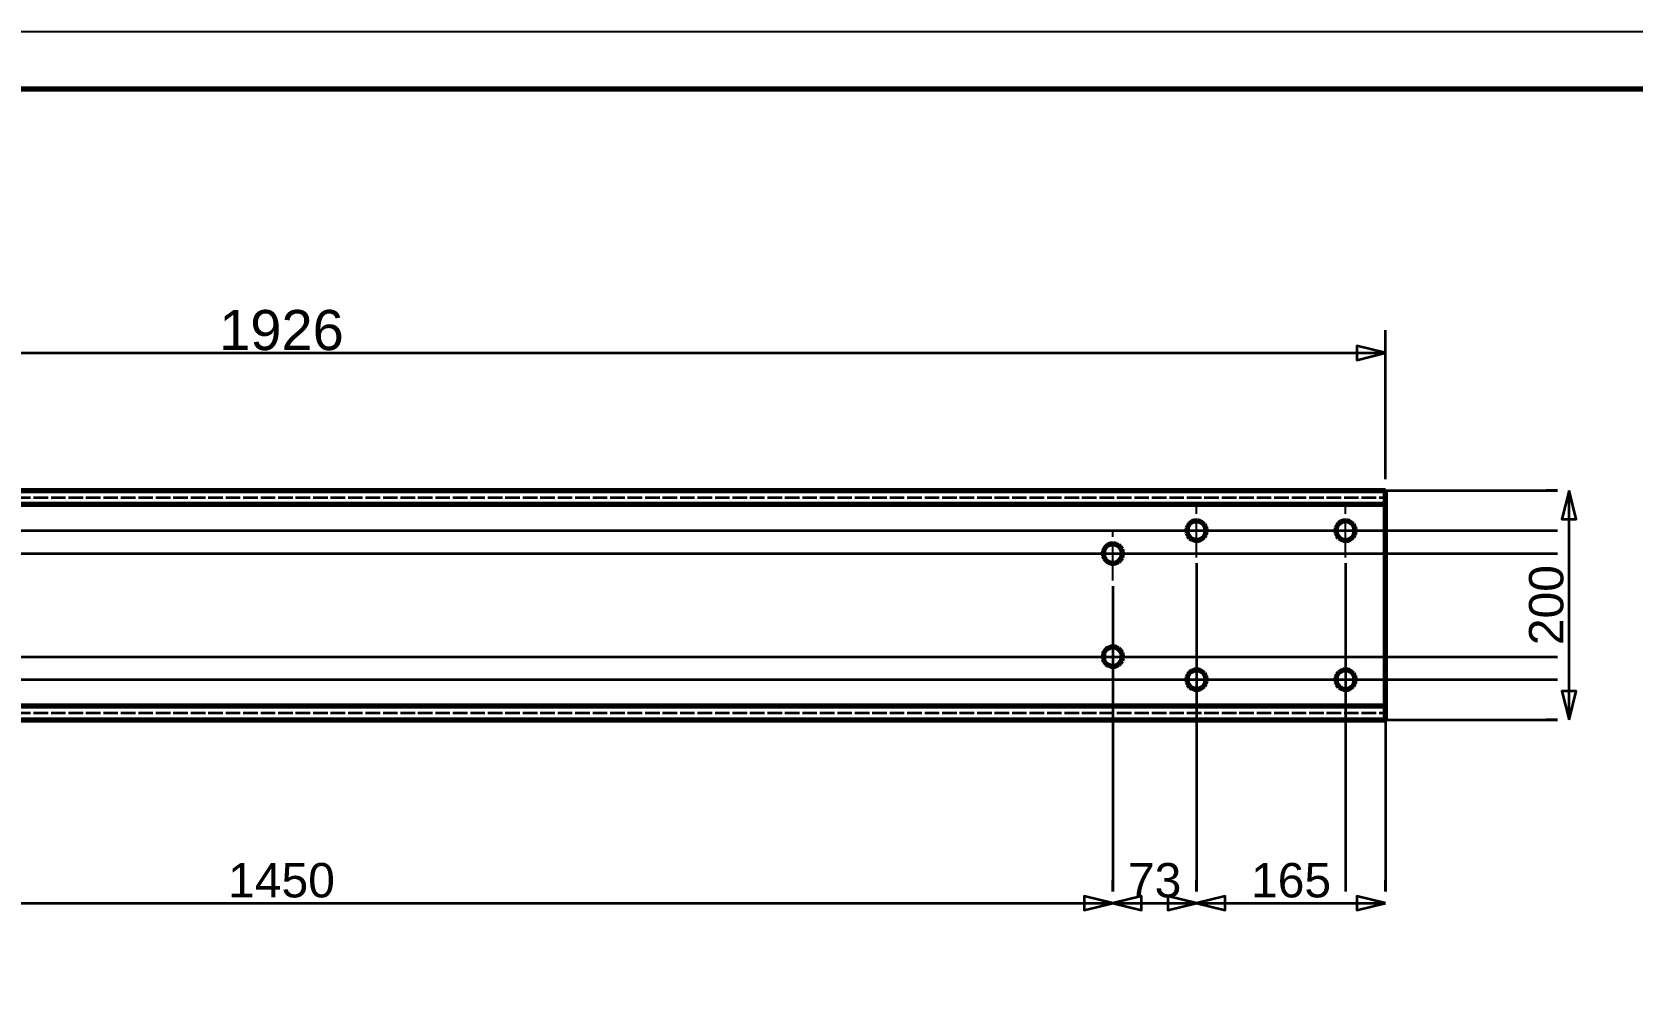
# Model space of a CAD drawing. Header units: millimetres. Extents: x 0 to 420, y 0 to 297.
# Drawn here: x 139.5 to 279.1, y 212.7 to 297 of the extents above; entities that cross this region are included whole.
import ezdxf
from ezdxf.enums import TextEntityAlignment as Align

# ---------------------------------------------------------------- set-up
doc = ezdxf.new("R2010")
doc.units = ezdxf.units.MM
doc.linetypes.add('CENTER', pattern=[5.08, 3.175, -0.635, 0.635, -0.635])
doc.linetypes.add('DASHED', pattern=[1.524, 1.27, -0.254])
doc.styles.add('GOST', font='Arial')

msp = doc.modelspace()

# ---------------------------------------------------------------- linework, layer by layer
at = {"color": 7, "lineweight": 35}
for p, q in [((257.6, 258), (257.6, 271)), ((65, 269), (257.6, 269)), ((257.6, 257), (272.6, 257)), ((272.6, 257), (271.6, 257)), ((273.6, 237), (273.6, 257)), ((71.35, 253.5), (272.6, 253.5)), ((84.35, 253.5), (272.6, 253.5)), ((243.95, 253.5), (272.6, 253.5)), ((256.95, 253.5), (272.6, 253.5)), ((91.65, 251.5), (272.6, 251.5)), ((236.65, 251.5), (272.6, 251.5)), ((241.1, 250.65), (241.1, 222)), ((254.1, 250.65), (254.1, 222)), ((233.8, 248.65), (233.8, 222)), ((91.65, 242.5), (272.6, 242.5)), ((236.65, 242.5), (272.6, 242.5)), ((71.35, 240.5), (272.6, 240.5)), ((84.35, 240.5), (272.6, 240.5)), ((243.95, 240.5), (272.6, 240.5)), ((256.95, 240.5), (272.6, 240.5)), ((233.8, 239.65), (233.8, 222)), ((241.1, 237.65), (241.1, 222)), ((254.1, 237.65), (254.1, 222)), ((257.6, 237), (257.6, 222)), ((257.6, 237), (272.6, 237)), ((272.6, 237), (271.6, 237)), ((233.8, 222), (233.8, 223)), ((233.8, 222), (233.8, 223)), ((241.1, 222), (241.1, 223)), ((241.1, 222), (241.1, 223)), ((257.6, 222), (257.6, 223)), ((88.8, 221), (233.8, 221)), ((233.8, 221), (241.1, 221)), ((241.1, 221), (257.6, 221))]:
    msp.add_line(p, q, dxfattribs=at)
at = {"color": 1, "lineweight": 70}
for p, q in [((65, 257), (257.6, 257)), ((257.6, 256.99), (257.6, 257)), ((257.6, 256.97), (257.6, 256.99)), ((257.6, 256.93), (257.6, 256.97)), ((257.6, 256.88), (257.6, 256.93)), ((257.6, 256.82), (257.6, 256.88)), ((257.6, 256.74), (257.6, 256.82)), ((65, 255.8), (257.6, 255.8)), ((257.6, 256.65), (257.6, 256.74)), ((257.6, 256.55), (257.6, 256.65)), ((257.6, 256.44), (257.6, 256.55)), ((257.6, 256.32), (257.6, 256.44)), ((257.6, 256.2), (257.6, 256.32)), ((257.6, 256.07), (257.6, 256.2)), ((257.6, 255.93), (257.6, 256.07)), ((257.6, 255.8), (257.6, 255.93)), ((257.6, 238.2), (257.6, 255.8)), ((240.52, 254.12), (240.37, 253.94)), ((240.71, 254.25), (240.52, 254.12)), ((240.93, 254.33), (240.71, 254.25)), ((241.16, 254.35), (240.93, 254.33)), ((241.38, 254.3), (241.16, 254.35)), ((241.59, 254.19), (241.38, 254.3)), ((241.76, 254.04), (241.59, 254.19)), ((241.88, 253.84), (241.76, 254.04)), ((253.52, 254.12), (253.37, 253.94)), ((253.71, 254.25), (253.52, 254.12)), ((253.93, 254.33), (253.71, 254.25)), ((254.16, 254.35), (253.93, 254.33)), ((254.38, 254.3), (254.16, 254.35)), ((254.59, 254.19), (254.38, 254.3)), ((254.76, 254.04), (254.59, 254.19)), ((254.88, 253.84), (254.76, 254.04)), ((240.28, 253.73), (240.25, 253.5)), ((240.25, 253.5), (240.28, 253.27)), ((240.37, 253.94), (240.28, 253.73)), ((240.28, 253.27), (240.37, 253.06)), ((240.37, 253.06), (240.52, 252.88)), ((240.52, 252.88), (240.71, 252.75)), ((240.71, 252.75), (240.93, 252.67)), ((240.93, 252.67), (241.16, 252.65)), ((241.16, 252.65), (241.38, 252.7)), ((241.38, 252.7), (241.59, 252.81)), ((241.59, 252.81), (241.76, 252.96)), ((241.76, 252.96), (241.88, 253.16)), ((241.94, 253.62), (241.88, 253.84)), ((241.88, 253.16), (241.94, 253.38)), ((241.94, 253.38), (241.94, 253.62)), ((253.28, 253.73), (253.25, 253.5)), ((253.25, 253.5), (253.28, 253.27)), ((253.37, 253.94), (253.28, 253.73)), ((253.28, 253.27), (253.37, 253.06)), ((253.37, 253.06), (253.52, 252.88)), ((253.52, 252.88), (253.71, 252.75)), ((253.71, 252.75), (253.93, 252.67)), ((253.93, 252.67), (254.16, 252.65)), ((254.16, 252.65), (254.38, 252.7)), ((254.38, 252.7), (254.59, 252.81)), ((254.59, 252.81), (254.76, 252.96)), ((254.76, 252.96), (254.88, 253.16)), ((254.94, 253.62), (254.88, 253.84)), ((254.88, 253.16), (254.94, 253.38)), ((254.94, 253.38), (254.94, 253.62)), ((232.98, 251.73), (232.95, 251.5)), ((232.95, 251.5), (232.98, 251.27)), ((233.07, 251.94), (232.98, 251.73)), ((232.98, 251.27), (233.07, 251.06)), ((233.22, 252.12), (233.07, 251.94)), ((233.41, 252.25), (233.22, 252.12)), ((233.63, 252.33), (233.41, 252.25)), ((233.86, 252.35), (233.63, 252.33)), ((234.08, 252.3), (233.86, 252.35)), ((234.29, 252.19), (234.08, 252.3)), ((234.46, 252.04), (234.29, 252.19)), ((234.58, 251.84), (234.46, 252.04)), ((234.64, 251.62), (234.58, 251.84)), ((234.58, 251.16), (234.64, 251.38)), ((234.64, 251.38), (234.64, 251.62)), ((233.07, 251.06), (233.22, 250.88)), ((233.22, 250.88), (233.41, 250.75)), ((233.41, 250.75), (233.63, 250.67)), ((233.63, 250.67), (233.86, 250.65)), ((233.86, 250.65), (234.08, 250.7)), ((234.08, 250.7), (234.29, 250.81)), ((234.29, 250.81), (234.46, 250.96)), ((234.46, 250.96), (234.58, 251.16)), ((233.07, 242.94), (232.98, 242.73)), ((233.22, 243.12), (233.07, 242.94)), ((233.41, 243.25), (233.22, 243.12)), ((233.63, 243.33), (233.41, 243.25)), ((233.86, 243.35), (233.63, 243.33)), ((234.08, 243.3), (233.86, 243.35)), ((234.29, 243.19), (234.08, 243.3)), ((234.46, 243.04), (234.29, 243.19)), ((234.58, 242.84), (234.46, 243.04)), ((234.64, 242.62), (234.58, 242.84)), ((232.98, 242.73), (232.95, 242.5)), ((232.95, 242.5), (232.98, 242.27)), ((232.98, 242.27), (233.07, 242.06)), ((233.07, 242.06), (233.22, 241.88)), ((233.22, 241.88), (233.41, 241.75)), ((233.41, 241.75), (233.63, 241.67)), ((233.63, 241.67), (233.86, 241.65)), ((233.86, 241.65), (234.08, 241.7)), ((234.08, 241.7), (234.29, 241.81)), ((234.29, 241.81), (234.46, 241.96)), ((234.46, 241.96), (234.58, 242.16)), ((234.58, 242.16), (234.64, 242.38)), ((234.64, 242.38), (234.64, 242.62)), ((240.28, 240.73), (240.25, 240.5)), ((240.25, 240.5), (240.28, 240.27)), ((240.37, 240.94), (240.28, 240.73)), ((240.28, 240.27), (240.37, 240.06)), ((240.52, 241.12), (240.37, 240.94)), ((240.37, 240.06), (240.52, 239.88)), ((240.71, 241.25), (240.52, 241.12)), ((240.93, 241.33), (240.71, 241.25)), ((241.16, 241.35), (240.93, 241.33)), ((241.38, 241.3), (241.16, 241.35)), ((241.59, 241.19), (241.38, 241.3)), ((241.76, 241.04), (241.59, 241.19)), ((241.88, 240.84), (241.76, 241.04)), ((241.76, 239.96), (241.88, 240.16)), ((241.94, 240.62), (241.88, 240.84)), ((241.88, 240.16), (241.94, 240.38)), ((241.94, 240.38), (241.94, 240.62)), ((253.28, 240.73), (253.25, 240.5)), ((253.25, 240.5), (253.28, 240.27)), ((253.37, 240.94), (253.28, 240.73)), ((253.28, 240.27), (253.37, 240.06)), ((253.52, 241.12), (253.37, 240.94)), ((253.37, 240.06), (253.52, 239.88)), ((253.71, 241.25), (253.52, 241.12)), ((253.93, 241.33), (253.71, 241.25)), ((254.16, 241.35), (253.93, 241.33)), ((254.38, 241.3), (254.16, 241.35)), ((254.59, 241.19), (254.38, 241.3)), ((254.76, 241.04), (254.59, 241.19)), ((254.88, 240.84), (254.76, 241.04)), ((254.76, 239.96), (254.88, 240.16)), ((254.94, 240.62), (254.88, 240.84)), ((254.88, 240.16), (254.94, 240.38)), ((254.94, 240.38), (254.94, 240.62)), ((240.52, 239.88), (240.71, 239.75)), ((240.71, 239.75), (240.93, 239.67)), ((240.93, 239.67), (241.16, 239.65)), ((241.16, 239.65), (241.38, 239.7)), ((241.38, 239.7), (241.59, 239.81)), ((241.59, 239.81), (241.76, 239.96)), ((253.52, 239.88), (253.71, 239.75)), ((253.71, 239.75), (253.93, 239.67)), ((253.93, 239.67), (254.16, 239.65)), ((254.16, 239.65), (254.38, 239.7)), ((254.38, 239.7), (254.59, 239.81)), ((254.59, 239.81), (254.76, 239.96)), ((65, 238.2), (257.6, 238.2)), ((257.6, 238.07), (257.6, 238.2)), ((257.6, 237.93), (257.6, 238.07)), ((257.6, 237.8), (257.6, 237.93)), ((257.6, 237.68), (257.6, 237.8)), ((257.6, 237.56), (257.6, 237.68)), ((257.6, 237.45), (257.6, 237.56)), ((257.6, 237.35), (257.6, 237.45)), ((257.6, 237.26), (257.6, 237.35)), ((257.6, 237.18), (257.6, 237.26)), ((65, 237), (257.6, 237)), ((257.6, 237.12), (257.6, 237.18)), ((257.6, 237.07), (257.6, 237.12)), ((257.6, 237.03), (257.6, 237.07)), ((257.6, 237.01), (257.6, 237.03)), ((257.6, 237), (257.6, 237.01))]:
    msp.add_line(p, q, dxfattribs=at)
at = {"color": 5, "linetype": 'DASHED', "lineweight": 35}
for p, q in [((65, 257), (257.6, 257)), ((257.6, 257), (257.6, 256.99)), ((257.6, 256.99), (257.6, 256.97)), ((257.6, 256.97), (257.6, 256.93)), ((257.6, 256.93), (257.6, 256.88)), ((257.6, 256.88), (257.6, 256.82)), ((257.6, 256.82), (257.6, 256.74)), ((65, 256.4), (257.6, 256.4)), ((65, 256.4), (257.6, 256.4)), ((257.6, 256.74), (257.6, 256.65)), ((257.6, 256.65), (257.6, 256.55)), ((257.6, 256.55), (257.6, 256.44)), ((257.6, 256.44), (257.6, 256.32)), ((257.6, 256.4), (257.6, 256.4)), ((257.6, 256.4), (257.6, 256.38)), ((257.6, 256.38), (257.6, 256.4)), ((257.6, 256.4), (257.6, 256.4)), ((257.6, 256.38), (257.6, 256.37)), ((257.6, 256.37), (257.6, 256.38)), ((257.6, 256.37), (257.6, 256.34)), ((257.6, 256.34), (257.6, 256.37)), ((257.6, 256.34), (257.6, 256.31)), ((257.6, 256.31), (257.6, 256.34)), ((257.6, 256.32), (257.6, 256.2)), ((257.6, 256.31), (257.6, 256.27)), ((257.6, 256.27), (257.6, 256.31)), ((257.6, 256.27), (257.6, 256.22)), ((257.6, 256.22), (257.6, 256.27)), ((257.6, 256.22), (257.6, 256.17)), ((257.6, 256.17), (257.6, 256.22)), ((257.6, 256.2), (257.6, 256.07)), ((257.6, 256.17), (257.6, 256.12)), ((257.6, 256.12), (257.6, 256.17)), ((257.6, 256.12), (257.6, 256.06)), ((257.6, 256.06), (257.6, 256.12)), ((257.6, 256.07), (257.6, 255.93)), ((257.6, 256.06), (257.6, 256)), ((257.6, 256), (257.6, 256.06)), ((257.6, 256), (257.6, 255.93)), ((257.6, 255.93), (257.6, 256)), ((257.6, 255.93), (257.6, 255.87)), ((257.6, 255.87), (257.6, 255.93)), ((257.6, 255.93), (257.6, 255.8)), ((257.6, 255.87), (257.6, 255.8)), ((257.6, 255.8), (257.6, 255.87)), ((257.6, 255.8), (257.6, 238.2)), ((257.6, 238.2), (257.6, 255.8)), ((257.6, 255.8), (257.6, 238.2)), ((240.37, 253.94), (240.52, 254.12)), ((240.52, 254.12), (240.37, 253.94)), ((240.37, 253.94), (240.52, 254.12)), ((240.52, 254.12), (240.71, 254.25)), ((240.71, 254.25), (240.52, 254.12)), ((240.52, 254.12), (240.71, 254.25)), ((240.71, 254.25), (240.93, 254.33)), ((240.93, 254.33), (240.71, 254.25)), ((240.71, 254.25), (240.93, 254.33)), ((240.93, 254.33), (241.16, 254.35)), ((241.16, 254.35), (240.93, 254.33)), ((240.93, 254.33), (241.16, 254.35)), ((241.16, 254.35), (241.38, 254.3)), ((241.38, 254.3), (241.16, 254.35)), ((241.16, 254.35), (241.38, 254.3)), ((241.38, 254.3), (241.59, 254.19)), ((241.59, 254.19), (241.38, 254.3)), ((241.38, 254.3), (241.59, 254.19)), ((241.59, 254.19), (241.76, 254.04)), ((241.76, 254.04), (241.59, 254.19)), ((241.59, 254.19), (241.76, 254.04)), ((241.76, 254.04), (241.88, 253.84)), ((241.88, 253.84), (241.76, 254.04)), ((241.76, 254.04), (241.88, 253.84)), ((253.37, 253.94), (253.52, 254.12)), ((253.52, 254.12), (253.37, 253.94)), ((253.37, 253.94), (253.52, 254.12)), ((253.52, 254.12), (253.71, 254.25)), ((253.71, 254.25), (253.52, 254.12)), ((253.52, 254.12), (253.71, 254.25)), ((253.71, 254.25), (253.93, 254.33)), ((253.93, 254.33), (253.71, 254.25)), ((253.71, 254.25), (253.93, 254.33)), ((253.93, 254.33), (254.16, 254.35)), ((254.16, 254.35), (253.93, 254.33)), ((253.93, 254.33), (254.16, 254.35)), ((254.16, 254.35), (254.38, 254.3)), ((254.38, 254.3), (254.16, 254.35)), ((254.16, 254.35), (254.38, 254.3)), ((254.38, 254.3), (254.59, 254.19)), ((254.59, 254.19), (254.38, 254.3)), ((254.38, 254.3), (254.59, 254.19)), ((254.59, 254.19), (254.76, 254.04)), ((254.76, 254.04), (254.59, 254.19)), ((254.59, 254.19), (254.76, 254.04)), ((254.76, 254.04), (254.88, 253.84)), ((254.88, 253.84), (254.76, 254.04)), ((254.76, 254.04), (254.88, 253.84)), ((240.25, 253.5), (240.28, 253.73)), ((240.28, 253.73), (240.25, 253.5)), ((240.25, 253.5), (240.28, 253.73)), ((240.28, 253.27), (240.25, 253.5)), ((240.25, 253.5), (240.28, 253.27)), ((240.28, 253.27), (240.25, 253.5)), ((240.28, 253.73), (240.37, 253.94)), ((240.37, 253.94), (240.28, 253.73)), ((240.28, 253.73), (240.37, 253.94)), ((240.37, 253.06), (240.28, 253.27)), ((240.28, 253.27), (240.37, 253.06)), ((240.37, 253.06), (240.28, 253.27)), ((240.52, 252.88), (240.37, 253.06)), ((240.37, 253.06), (240.52, 252.88)), ((240.52, 252.88), (240.37, 253.06)), ((240.71, 252.75), (240.52, 252.88)), ((240.52, 252.88), (240.71, 252.75)), ((240.71, 252.75), (240.52, 252.88)), ((240.93, 252.67), (240.71, 252.75)), ((240.71, 252.75), (240.93, 252.67)), ((240.93, 252.67), (240.71, 252.75)), ((241.16, 252.65), (240.93, 252.67)), ((240.93, 252.67), (241.16, 252.65)), ((241.16, 252.65), (240.93, 252.67)), ((241.38, 252.7), (241.16, 252.65)), ((241.16, 252.65), (241.38, 252.7)), ((241.38, 252.7), (241.16, 252.65)), ((241.59, 252.81), (241.38, 252.7)), ((241.38, 252.7), (241.59, 252.81)), ((241.59, 252.81), (241.38, 252.7)), ((241.76, 252.96), (241.59, 252.81)), ((241.59, 252.81), (241.76, 252.96)), ((241.76, 252.96), (241.59, 252.81)), ((241.88, 253.16), (241.76, 252.96)), ((241.76, 252.96), (241.88, 253.16)), ((241.88, 253.16), (241.76, 252.96)), ((241.88, 253.84), (241.94, 253.62)), ((241.94, 253.62), (241.88, 253.84)), ((241.88, 253.84), (241.94, 253.62)), ((241.94, 253.38), (241.88, 253.16)), ((241.88, 253.16), (241.94, 253.38)), ((241.94, 253.38), (241.88, 253.16)), ((241.94, 253.62), (241.94, 253.38)), ((241.94, 253.38), (241.94, 253.62)), ((241.94, 253.62), (241.94, 253.38)), ((253.25, 253.5), (253.28, 253.73)), ((253.28, 253.73), (253.25, 253.5)), ((253.25, 253.5), (253.28, 253.73)), ((253.28, 253.27), (253.25, 253.5)), ((253.25, 253.5), (253.28, 253.27)), ((253.28, 253.27), (253.25, 253.5)), ((253.28, 253.73), (253.37, 253.94)), ((253.37, 253.94), (253.28, 253.73)), ((253.28, 253.73), (253.37, 253.94)), ((253.37, 253.06), (253.28, 253.27)), ((253.28, 253.27), (253.37, 253.06)), ((253.37, 253.06), (253.28, 253.27)), ((253.52, 252.88), (253.37, 253.06)), ((253.37, 253.06), (253.52, 252.88)), ((253.52, 252.88), (253.37, 253.06)), ((253.71, 252.75), (253.52, 252.88)), ((253.52, 252.88), (253.71, 252.75)), ((253.71, 252.75), (253.52, 252.88)), ((253.93, 252.67), (253.71, 252.75)), ((253.71, 252.75), (253.93, 252.67)), ((253.93, 252.67), (253.71, 252.75)), ((254.16, 252.65), (253.93, 252.67)), ((253.93, 252.67), (254.16, 252.65)), ((254.16, 252.65), (253.93, 252.67)), ((254.38, 252.7), (254.16, 252.65)), ((254.16, 252.65), (254.38, 252.7)), ((254.38, 252.7), (254.16, 252.65)), ((254.59, 252.81), (254.38, 252.7)), ((254.38, 252.7), (254.59, 252.81)), ((254.59, 252.81), (254.38, 252.7)), ((254.76, 252.96), (254.59, 252.81)), ((254.59, 252.81), (254.76, 252.96)), ((254.76, 252.96), (254.59, 252.81)), ((254.88, 253.16), (254.76, 252.96)), ((254.76, 252.96), (254.88, 253.16)), ((254.88, 253.16), (254.76, 252.96)), ((254.88, 253.84), (254.94, 253.62)), ((254.94, 253.62), (254.88, 253.84)), ((254.88, 253.84), (254.94, 253.62)), ((254.94, 253.38), (254.88, 253.16)), ((254.88, 253.16), (254.94, 253.38)), ((254.94, 253.38), (254.88, 253.16)), ((254.94, 253.62), (254.94, 253.38)), ((254.94, 253.38), (254.94, 253.62)), ((254.94, 253.62), (254.94, 253.38)), ((232.95, 251.5), (232.98, 251.73)), ((232.98, 251.73), (232.95, 251.5)), ((232.95, 251.5), (232.98, 251.73)), ((232.98, 251.27), (232.95, 251.5)), ((232.95, 251.5), (232.98, 251.27)), ((232.98, 251.27), (232.95, 251.5)), ((232.98, 251.73), (233.07, 251.94)), ((233.07, 251.94), (232.98, 251.73)), ((232.98, 251.73), (233.07, 251.94)), ((233.07, 251.06), (232.98, 251.27)), ((232.98, 251.27), (233.07, 251.06)), ((233.07, 251.06), (232.98, 251.27)), ((233.07, 251.94), (233.22, 252.12)), ((233.22, 252.12), (233.07, 251.94)), ((233.07, 251.94), (233.22, 252.12)), ((233.22, 252.12), (233.41, 252.25)), ((233.41, 252.25), (233.22, 252.12)), ((233.22, 252.12), (233.41, 252.25)), ((233.41, 252.25), (233.63, 252.33)), ((233.63, 252.33), (233.41, 252.25)), ((233.41, 252.25), (233.63, 252.33)), ((233.63, 252.33), (233.86, 252.35)), ((233.86, 252.35), (233.63, 252.33)), ((233.63, 252.33), (233.86, 252.35)), ((233.86, 252.35), (234.08, 252.3)), ((234.08, 252.3), (233.86, 252.35)), ((233.86, 252.35), (234.08, 252.3)), ((234.08, 252.3), (234.29, 252.19)), ((234.29, 252.19), (234.08, 252.3)), ((234.08, 252.3), (234.29, 252.19)), ((234.29, 252.19), (234.46, 252.04)), ((234.46, 252.04), (234.29, 252.19)), ((234.29, 252.19), (234.46, 252.04)), ((234.46, 252.04), (234.58, 251.84)), ((234.58, 251.84), (234.46, 252.04)), ((234.46, 252.04), (234.58, 251.84)), ((234.58, 251.84), (234.64, 251.62)), ((234.64, 251.62), (234.58, 251.84)), ((234.58, 251.84), (234.64, 251.62)), ((234.64, 251.38), (234.58, 251.16)), ((234.58, 251.16), (234.64, 251.38)), ((234.64, 251.38), (234.58, 251.16)), ((234.64, 251.62), (234.64, 251.38)), ((234.64, 251.38), (234.64, 251.62)), ((234.64, 251.62), (234.64, 251.38)), ((233.22, 250.88), (233.07, 251.06)), ((233.07, 251.06), (233.22, 250.88)), ((233.22, 250.88), (233.07, 251.06)), ((233.41, 250.75), (233.22, 250.88)), ((233.22, 250.88), (233.41, 250.75)), ((233.41, 250.75), (233.22, 250.88)), ((233.63, 250.67), (233.41, 250.75)), ((233.41, 250.75), (233.63, 250.67)), ((233.63, 250.67), (233.41, 250.75)), ((233.86, 250.65), (233.63, 250.67)), ((233.63, 250.67), (233.86, 250.65)), ((233.86, 250.65), (233.63, 250.67)), ((234.08, 250.7), (233.86, 250.65)), ((233.86, 250.65), (234.08, 250.7)), ((234.08, 250.7), (233.86, 250.65)), ((234.29, 250.81), (234.08, 250.7)), ((234.08, 250.7), (234.29, 250.81)), ((234.29, 250.81), (234.08, 250.7)), ((234.46, 250.96), (234.29, 250.81)), ((234.29, 250.81), (234.46, 250.96)), ((234.46, 250.96), (234.29, 250.81)), ((234.58, 251.16), (234.46, 250.96)), ((234.46, 250.96), (234.58, 251.16)), ((234.58, 251.16), (234.46, 250.96)), ((232.98, 242.73), (233.07, 242.94)), ((233.07, 242.94), (232.98, 242.73)), ((232.98, 242.73), (233.07, 242.94)), ((233.07, 242.94), (233.22, 243.12)), ((233.22, 243.12), (233.07, 242.94)), ((233.07, 242.94), (233.22, 243.12)), ((233.22, 243.12), (233.41, 243.25)), ((233.41, 243.25), (233.22, 243.12)), ((233.22, 243.12), (233.41, 243.25)), ((233.41, 243.25), (233.63, 243.33)), ((233.63, 243.33), (233.41, 243.25)), ((233.41, 243.25), (233.63, 243.33)), ((233.63, 243.33), (233.86, 243.35)), ((233.86, 243.35), (233.63, 243.33)), ((233.63, 243.33), (233.86, 243.35)), ((233.86, 243.35), (234.08, 243.3)), ((234.08, 243.3), (233.86, 243.35)), ((233.86, 243.35), (234.08, 243.3)), ((234.08, 243.3), (234.29, 243.19)), ((234.29, 243.19), (234.08, 243.3)), ((234.08, 243.3), (234.29, 243.19)), ((234.29, 243.19), (234.46, 243.04)), ((234.46, 243.04), (234.29, 243.19)), ((234.29, 243.19), (234.46, 243.04)), ((234.46, 243.04), (234.58, 242.84)), ((234.58, 242.84), (234.46, 243.04)), ((234.46, 243.04), (234.58, 242.84)), ((234.58, 242.84), (234.64, 242.62)), ((234.64, 242.62), (234.58, 242.84)), ((234.58, 242.84), (234.64, 242.62)), ((232.95, 242.5), (232.98, 242.73)), ((232.98, 242.73), (232.95, 242.5)), ((232.95, 242.5), (232.98, 242.73)), ((232.98, 242.27), (232.95, 242.5)), ((232.95, 242.5), (232.98, 242.27)), ((232.98, 242.27), (232.95, 242.5)), ((233.07, 242.06), (232.98, 242.27)), ((232.98, 242.27), (233.07, 242.06)), ((233.07, 242.06), (232.98, 242.27)), ((233.22, 241.88), (233.07, 242.06)), ((233.07, 242.06), (233.22, 241.88)), ((233.22, 241.88), (233.07, 242.06)), ((233.41, 241.75), (233.22, 241.88)), ((233.22, 241.88), (233.41, 241.75)), ((233.41, 241.75), (233.22, 241.88)), ((233.63, 241.67), (233.41, 241.75)), ((233.41, 241.75), (233.63, 241.67)), ((233.63, 241.67), (233.41, 241.75)), ((233.86, 241.65), (233.63, 241.67)), ((233.63, 241.67), (233.86, 241.65)), ((233.86, 241.65), (233.63, 241.67)), ((234.08, 241.7), (233.86, 241.65)), ((233.86, 241.65), (234.08, 241.7)), ((234.08, 241.7), (233.86, 241.65)), ((234.29, 241.81), (234.08, 241.7)), ((234.08, 241.7), (234.29, 241.81)), ((234.29, 241.81), (234.08, 241.7)), ((234.46, 241.96), (234.29, 241.81)), ((234.29, 241.81), (234.46, 241.96)), ((234.46, 241.96), (234.29, 241.81)), ((234.58, 242.16), (234.46, 241.96)), ((234.46, 241.96), (234.58, 242.16)), ((234.58, 242.16), (234.46, 241.96)), ((234.64, 242.38), (234.58, 242.16)), ((234.58, 242.16), (234.64, 242.38)), ((234.64, 242.38), (234.58, 242.16)), ((234.64, 242.62), (234.64, 242.38)), ((234.64, 242.38), (234.64, 242.62)), ((234.64, 242.62), (234.64, 242.38)), ((240.25, 240.5), (240.28, 240.73)), ((240.28, 240.73), (240.25, 240.5)), ((240.25, 240.5), (240.28, 240.73)), ((240.28, 240.27), (240.25, 240.5)), ((240.25, 240.5), (240.28, 240.27)), ((240.28, 240.27), (240.25, 240.5)), ((240.28, 240.73), (240.37, 240.94)), ((240.37, 240.94), (240.28, 240.73)), ((240.28, 240.73), (240.37, 240.94)), ((240.37, 240.06), (240.28, 240.27)), ((240.28, 240.27), (240.37, 240.06)), ((240.37, 240.06), (240.28, 240.27)), ((240.37, 240.94), (240.52, 241.12)), ((240.52, 241.12), (240.37, 240.94)), ((240.37, 240.94), (240.52, 241.12)), ((240.52, 239.88), (240.37, 240.06)), ((240.37, 240.06), (240.52, 239.88)), ((240.52, 239.88), (240.37, 240.06)), ((240.52, 241.12), (240.71, 241.25)), ((240.71, 241.25), (240.52, 241.12)), ((240.52, 241.12), (240.71, 241.25)), ((240.71, 241.25), (240.93, 241.33)), ((240.93, 241.33), (240.71, 241.25)), ((240.71, 241.25), (240.93, 241.33)), ((240.93, 241.33), (241.16, 241.35)), ((241.16, 241.35), (240.93, 241.33)), ((240.93, 241.33), (241.16, 241.35)), ((241.16, 241.35), (241.38, 241.3)), ((241.38, 241.3), (241.16, 241.35)), ((241.16, 241.35), (241.38, 241.3)), ((241.38, 241.3), (241.59, 241.19)), ((241.59, 241.19), (241.38, 241.3)), ((241.38, 241.3), (241.59, 241.19)), ((241.59, 241.19), (241.76, 241.04)), ((241.76, 241.04), (241.59, 241.19)), ((241.59, 241.19), (241.76, 241.04)), ((241.76, 241.04), (241.88, 240.84)), ((241.88, 240.84), (241.76, 241.04)), ((241.76, 241.04), (241.88, 240.84)), ((241.88, 240.16), (241.76, 239.96)), ((241.76, 239.96), (241.88, 240.16)), ((241.88, 240.16), (241.76, 239.96)), ((241.88, 240.84), (241.94, 240.62)), ((241.94, 240.62), (241.88, 240.84)), ((241.88, 240.84), (241.94, 240.62)), ((241.94, 240.38), (241.88, 240.16)), ((241.88, 240.16), (241.94, 240.38)), ((241.94, 240.38), (241.88, 240.16)), ((241.94, 240.62), (241.94, 240.38)), ((241.94, 240.38), (241.94, 240.62)), ((241.94, 240.62), (241.94, 240.38)), ((253.25, 240.5), (253.28, 240.73)), ((253.28, 240.73), (253.25, 240.5)), ((253.25, 240.5), (253.28, 240.73)), ((253.28, 240.27), (253.25, 240.5)), ((253.25, 240.5), (253.28, 240.27)), ((253.28, 240.27), (253.25, 240.5)), ((253.28, 240.73), (253.37, 240.94)), ((253.37, 240.94), (253.28, 240.73)), ((253.28, 240.73), (253.37, 240.94)), ((253.37, 240.06), (253.28, 240.27)), ((253.28, 240.27), (253.37, 240.06)), ((253.37, 240.06), (253.28, 240.27)), ((253.37, 240.94), (253.52, 241.12)), ((253.52, 241.12), (253.37, 240.94)), ((253.37, 240.94), (253.52, 241.12)), ((253.52, 239.88), (253.37, 240.06)), ((253.37, 240.06), (253.52, 239.88)), ((253.52, 239.88), (253.37, 240.06)), ((253.52, 241.12), (253.71, 241.25)), ((253.71, 241.25), (253.52, 241.12)), ((253.52, 241.12), (253.71, 241.25)), ((253.71, 241.25), (253.93, 241.33)), ((253.93, 241.33), (253.71, 241.25)), ((253.71, 241.25), (253.93, 241.33)), ((253.93, 241.33), (254.16, 241.35)), ((254.16, 241.35), (253.93, 241.33)), ((253.93, 241.33), (254.16, 241.35)), ((254.16, 241.35), (254.38, 241.3)), ((254.38, 241.3), (254.16, 241.35)), ((254.16, 241.35), (254.38, 241.3)), ((254.38, 241.3), (254.59, 241.19)), ((254.59, 241.19), (254.38, 241.3)), ((254.38, 241.3), (254.59, 241.19)), ((254.59, 241.19), (254.76, 241.04)), ((254.76, 241.04), (254.59, 241.19)), ((254.59, 241.19), (254.76, 241.04)), ((254.76, 241.04), (254.88, 240.84)), ((254.88, 240.84), (254.76, 241.04)), ((254.76, 241.04), (254.88, 240.84)), ((254.88, 240.16), (254.76, 239.96)), ((254.76, 239.96), (254.88, 240.16)), ((254.88, 240.16), (254.76, 239.96)), ((254.88, 240.84), (254.94, 240.62)), ((254.94, 240.62), (254.88, 240.84)), ((254.88, 240.84), (254.94, 240.62)), ((254.94, 240.38), (254.88, 240.16)), ((254.88, 240.16), (254.94, 240.38)), ((254.94, 240.38), (254.88, 240.16)), ((254.94, 240.62), (254.94, 240.38)), ((254.94, 240.38), (254.94, 240.62)), ((254.94, 240.62), (254.94, 240.38)), ((240.71, 239.75), (240.52, 239.88)), ((240.52, 239.88), (240.71, 239.75)), ((240.71, 239.75), (240.52, 239.88)), ((240.93, 239.67), (240.71, 239.75)), ((240.71, 239.75), (240.93, 239.67)), ((240.93, 239.67), (240.71, 239.75)), ((241.16, 239.65), (240.93, 239.67)), ((240.93, 239.67), (241.16, 239.65)), ((241.16, 239.65), (240.93, 239.67)), ((241.38, 239.7), (241.16, 239.65)), ((241.16, 239.65), (241.38, 239.7)), ((241.38, 239.7), (241.16, 239.65)), ((241.59, 239.81), (241.38, 239.7)), ((241.38, 239.7), (241.59, 239.81)), ((241.59, 239.81), (241.38, 239.7)), ((241.76, 239.96), (241.59, 239.81)), ((241.59, 239.81), (241.76, 239.96)), ((241.76, 239.96), (241.59, 239.81)), ((253.71, 239.75), (253.52, 239.88)), ((253.52, 239.88), (253.71, 239.75)), ((253.71, 239.75), (253.52, 239.88)), ((253.93, 239.67), (253.71, 239.75)), ((253.71, 239.75), (253.93, 239.67)), ((253.93, 239.67), (253.71, 239.75)), ((254.16, 239.65), (253.93, 239.67)), ((253.93, 239.67), (254.16, 239.65)), ((254.16, 239.65), (253.93, 239.67)), ((254.38, 239.7), (254.16, 239.65)), ((254.16, 239.65), (254.38, 239.7)), ((254.38, 239.7), (254.16, 239.65)), ((254.59, 239.81), (254.38, 239.7)), ((254.38, 239.7), (254.59, 239.81)), ((254.59, 239.81), (254.38, 239.7)), ((254.76, 239.96), (254.59, 239.81)), ((254.59, 239.81), (254.76, 239.96)), ((254.76, 239.96), (254.59, 239.81)), ((65, 237.6), (257.6, 237.6)), ((65, 237.6), (257.6, 237.6)), ((257.6, 238.13), (257.6, 238.2)), ((257.6, 238.2), (257.6, 238.13)), ((257.6, 238.2), (257.6, 238.07)), ((257.6, 238.07), (257.6, 238.13)), ((257.6, 238.13), (257.6, 238.07)), ((257.6, 238), (257.6, 238.07)), ((257.6, 238.07), (257.6, 238)), ((257.6, 238.07), (257.6, 237.93)), ((257.6, 237.94), (257.6, 238)), ((257.6, 238), (257.6, 237.94)), ((257.6, 237.88), (257.6, 237.94)), ((257.6, 237.94), (257.6, 237.88)), ((257.6, 237.93), (257.6, 237.8)), ((257.6, 237.83), (257.6, 237.88)), ((257.6, 237.88), (257.6, 237.83)), ((257.6, 237.78), (257.6, 237.83)), ((257.6, 237.83), (257.6, 237.78)), ((257.6, 237.8), (257.6, 237.68)), ((257.6, 237.73), (257.6, 237.78)), ((257.6, 237.78), (257.6, 237.73)), ((257.6, 237.69), (257.6, 237.73)), ((257.6, 237.73), (257.6, 237.69)), ((257.6, 237.66), (257.6, 237.69)), ((257.6, 237.69), (257.6, 237.66)), ((257.6, 237.68), (257.6, 237.56)), ((257.6, 237.63), (257.6, 237.66)), ((257.6, 237.66), (257.6, 237.63)), ((257.6, 237.62), (257.6, 237.63)), ((257.6, 237.63), (257.6, 237.62)), ((257.6, 237.6), (257.6, 237.62)), ((257.6, 237.62), (257.6, 237.6)), ((257.6, 237.6), (257.6, 237.6)), ((257.6, 237.6), (257.6, 237.6)), ((257.6, 237.56), (257.6, 237.45)), ((257.6, 237.45), (257.6, 237.35)), ((257.6, 237.35), (257.6, 237.26)), ((257.6, 237.26), (257.6, 237.18)), ((257.6, 237), (65, 237)), ((257.6, 237.18), (257.6, 237.12)), ((257.6, 237.12), (257.6, 237.07)), ((257.6, 237.07), (257.6, 237.03)), ((257.6, 237.03), (257.6, 237.01)), ((257.6, 237.01), (257.6, 237))]:
    msp.add_line(p, q, dxfattribs=at)
at = {"color": 4, "linetype": 'CENTER', "lineweight": 25}
for p, q in [((241.1, 251.15), (241.1, 255.85)), ((254.1, 251.15), (254.1, 255.85)), ((233.8, 249.15), (233.8, 253.85)), ((238.75, 253.5), (243.45, 253.5)), ((251.75, 253.5), (256.45, 253.5)), ((231.45, 251.5), (236.15, 251.5)), ((233.8, 240.15), (233.8, 244.85)), ((241.1, 238.15), (241.1, 242.85)), ((254.1, 238.15), (254.1, 242.85)), ((231.45, 242.5), (236.15, 242.5)), ((238.75, 240.5), (243.45, 240.5)), ((251.75, 240.5), (256.45, 240.5))]:
    msp.add_line(p, q, dxfattribs=at)
at = {"color": 7, "lineweight": 25}
msp.add_lwpolyline([(0, 0), (420, 0), (420, 297), (0, 297)], close=True, dxfattribs=at)
at = {"color": 7, "lineweight": 70}
msp.add_lwpolyline([(20, 5), (415, 5), (415, 292), (20, 292)], close=True, dxfattribs=at)
at = {"color": 7, "lineweight": 35}
for points in [[(257.6, 269), (255.1, 269.62), (255.1, 268.38)], [(273.6, 257), (272.98, 254.5), (274.23, 254.5)], [(273.6, 237), (274.23, 239.5), (272.98, 239.5)], [(233.8, 221), (231.3, 221.62), (231.3, 220.38)], [(233.8, 221), (236.3, 220.38), (236.3, 221.62)], [(241.1, 221), (238.6, 221.62), (238.6, 220.38)], [(241.1, 221), (243.6, 220.38), (243.6, 221.62)], [(257.6, 221), (255.1, 221.62), (255.1, 220.38)]]:
    msp.add_lwpolyline(points, close=True, dxfattribs=at)

# ---------------------------------------------------------------- texts
at = {"color": 7, "style": 'GOST'}
for s, height, p in [('1926', 3.5, (161.3, 271)), ('1450', 3, (161.3, 223)), ('73', 3, (237.45, 223)), ('165', 3, (249.35, 223))]:
    msp.add_text(s, height=height, dxfattribs=at).set_placement(p, align=Align.MIDDLE)
msp.add_text('200', height=3, rotation=90, dxfattribs=at).set_placement((271.6, 247), align=Align.MIDDLE)

doc.saveas('drawing.dxf')
